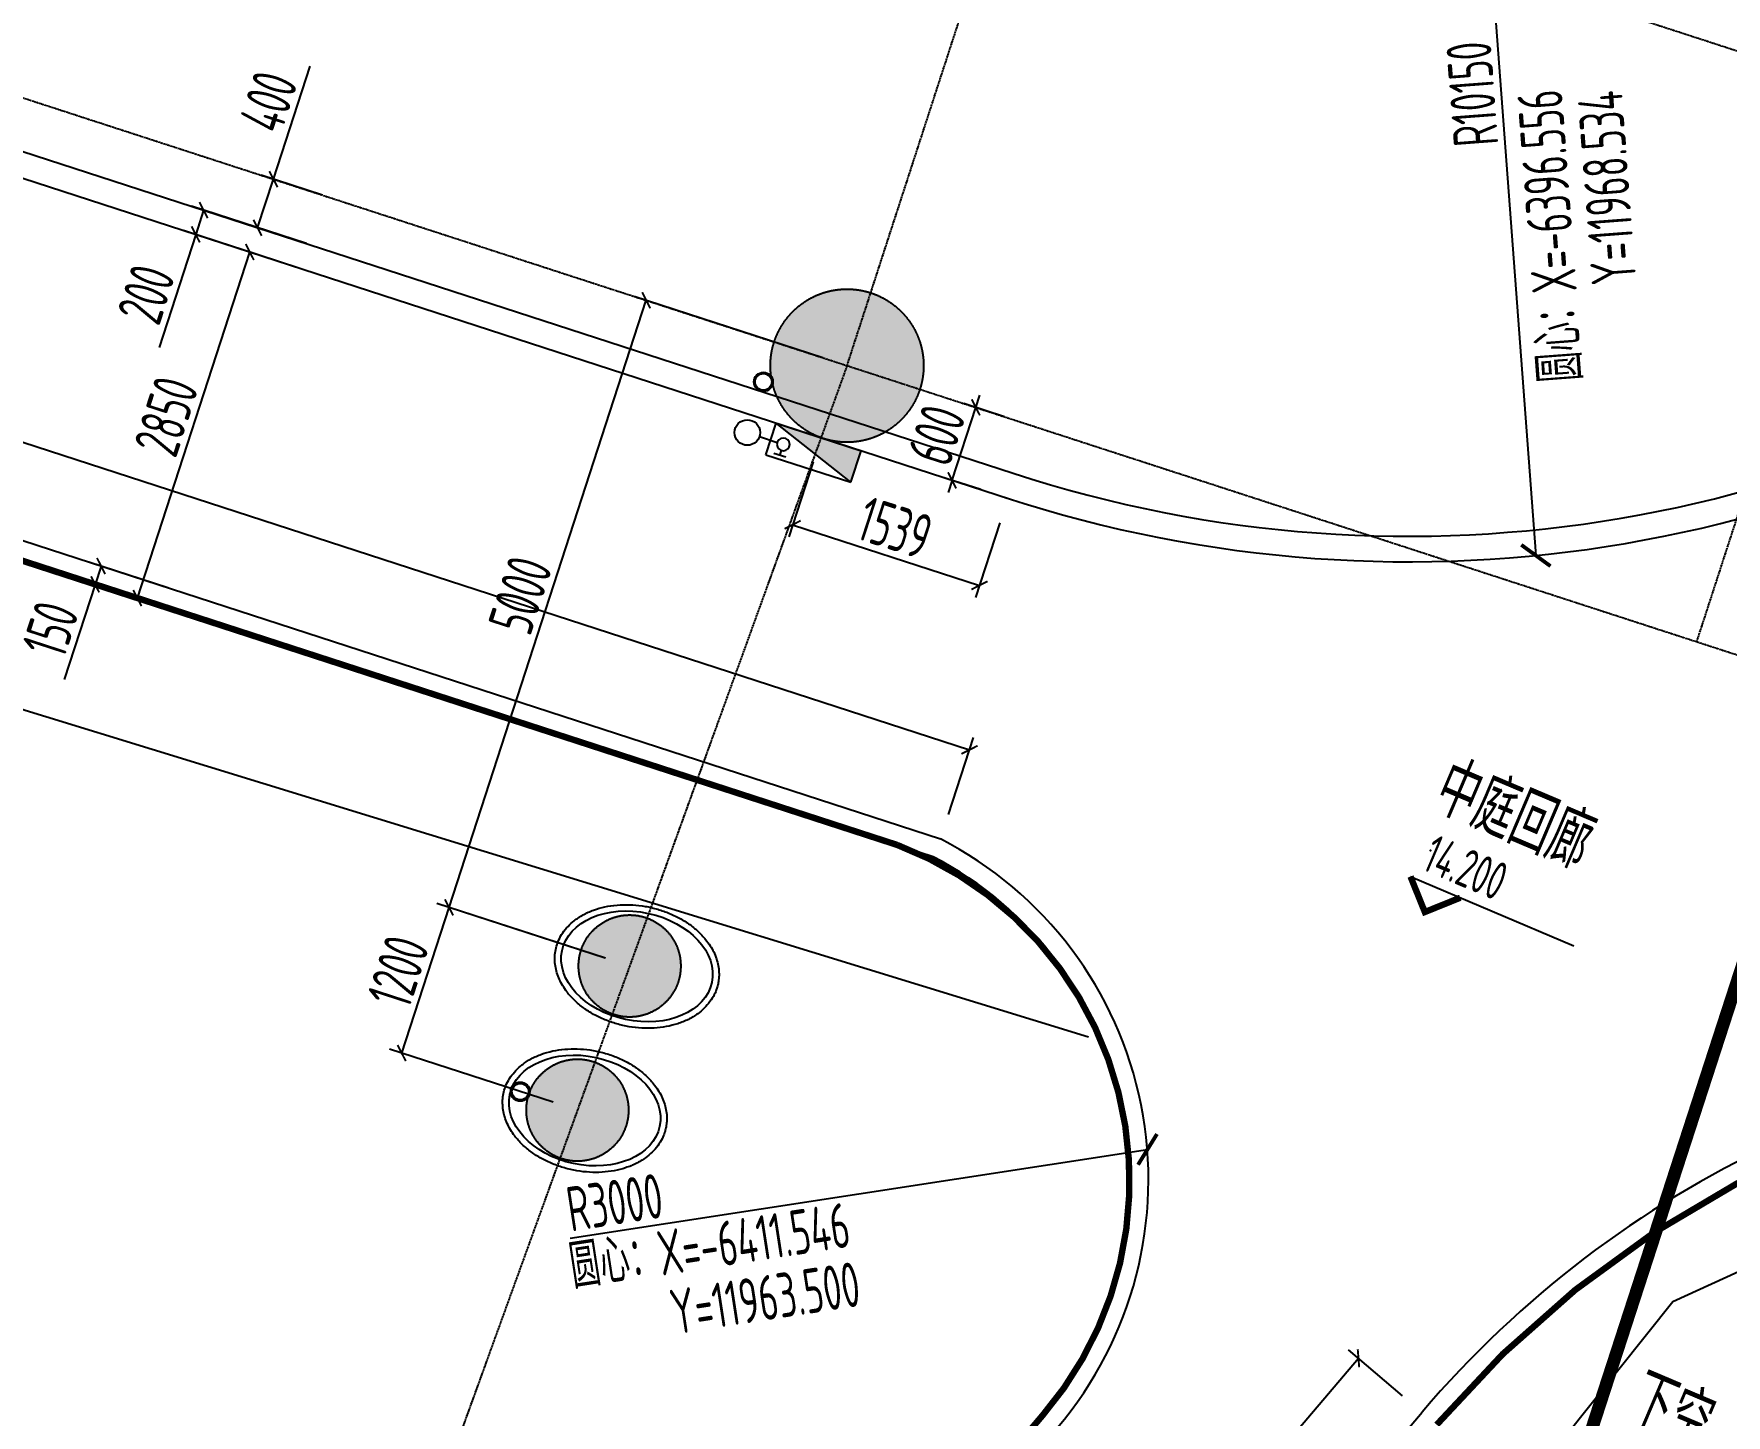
# Model space of a CAD drawing. Extents: x -3523 to 12007717, y -6694179 to 21431.
# Drawn here: x 11957767 to 11971026, y -6413391 to -6402571 of the extents above; entities that cross this region are included whole.
import ezdxf
from ezdxf.enums import TextEntityAlignment as Align
from ezdxf.xclip import XClip

# ---------------------------------------------------------------- set-up
doc = ezdxf.new("R2010")
doc.units = 0
doc.header["$LTSCALE"] = 10
doc.header["$MEASUREMENT"] = 0
doc.header["$XCLIPFRAME"] = 0
for name, pattern in [('A3-RG-axis-100$0$CENTER', [2, 1.25, -0.25, 0.25, -0.25]), ('A3-RI-4F$0$DASH', [0.35, 0.25, -0.1]), ('A3-SYMB-4F-100$0$$AUDIT_BAD_LTYPE2', [0]), ('DASHED2', [0.375, 0.25, -0.125])]:
    doc.linetypes.add(name, pattern=pattern)
for name, color, linetype in [('A-CLOD', 200, 'Continuous'), ('A3-RB-4F-100$0$A-DIMS-100', 1, 'Continuous'), ('A3-RG-axis-100$0$A-DIMS-100', 1, 'Continuous'), ('A3-RG-axis-100$0$A-GRID', 1, 'A3-RG-axis-100$0$CENTER'), ('A3-RI-4F$0$A-FLOR', 2, 'Continuous'), ('A3-RI-4F$0$A-FLOR-CURT', 55, 'Continuous'), ('A3-RI-4F$0$A-STRS-HRAL', 80, 'Continuous'), ('A3-RI-4F$0$A-SYMB-VOID', 35, 'Continuous'), ('A3-RI-4F$0$A-WALL', 7, 'Continuous'), ('A3-RI-4F$0$A-WALL-FINI', 95, 'Continuous'), ('A3-RM-4F$0$$AUDIT_BAD_LAYER1', 7, 'Continuous'), ('A3-RM-4F$0$0P-1', 191, 'Continuous'), ('A3-RM-4F$0$0P-FE-FH-P', 41, 'A3-RM-4F$0$YJdef_FE-FH_LINE_F'), ('A3-RM-4F$0$0P-FE-FH-V', 141, 'Continuous'), ('A3-RM-4F$0$0P-FE-HY', 141, 'Continuous'), ('A3-RS-1F$0$A-HATH-GRAY', 8, 'Continuous'), ('A3-RS-1F$0$A-WALL', 7, 'Continuous'), ('A3-SYMB-4F-100$0$$AUDIT_BAD_LAYER1', 7, 'Continuous'), ('A3-SYMB-4F-100$0$A-SYMB', 4, 'Continuous'), ('A3-SYMB-4F-100$0$A-SYMB-AREA', 4, 'Continuous'), ('A3-SYMB-4F-100$0$A-SYMB-NAME', 4, 'Continuous'), ('A3-SYMB-4F-100$0$A-SYMB-NAME-E', 4, 'Continuous')]:
    doc.layers.add(name, color=color, linetype=linetype)
doc.styles.add('A3-RB-4F-100$0$XD2008', font='xd-hzs.shx', dxfattribs={"width": 0.7, "bigfont": 'xd-hztxt.shx'})
doc.styles.add('A3-RG-axis-100$0$XD2008', font='xd-hzs.shx', dxfattribs={"width": 0.7, "bigfont": 'xd-hztxt.shx'})
doc.styles.add('A3-RM-4F$0$hz1', font='hzs.shx', dxfattribs={"width": 0.75, "bigfont": 'hztxt.shx'})
doc.styles.add('A3-SYMB-4F-100$0$ECADI', font='hzs.shx', dxfattribs={"width": 0.7, "bigfont": 'hztxt.shx'})
doc.styles.add('A3-SYMB-4F-100$0$XD2008', font='hzs.shx', dxfattribs={"width": 0.7, "bigfont": 'hztxt.shx'})
doc.linetypes.add('A3-RM-4F$0$YJdef_FE-FH_LINE_F', pattern='A,4,-0.2,["F",A3-RM-4F$0$hz1,S=0.2,R=0,X=-0.1,Y=-0.1],-0.1', length=4.3)
doc.dimstyles.new('A3-RB-4F-100$0$XD100$0', dxfattribs={"dimscale": 100, "dimtxt": 3.5, "dimasz": 1, "dimexe": 1, "dimexo": 2, "dimgap": 0.5, "dimtad": 1, "dimdec": 0, "dimdsep": 46, "dimtxsty": 'A3-RB-4F-100$0$XD2008', "dimblk1": 'A3-RB-4F-100$0$_ARCHTICK', "dimblk2": 'A3-RB-4F-100$0$_ARCHTICK', "dimsah": 1, "dimcen": 2.5, "dimclrt": 4, "dimaunit": 1, "dimadec": 0, "dimazin": 0, "dimtfac": 1, "dimtdec": 0, "dimtix": 1, "dimtmove": 0, "dimatfit": 3, "dimfxl": 0, "dimtolj": 1, "dimtzin": 0, "dimarcsym": 0})
doc.dimstyles.new('A3-RG-axis-100$0$XD100$0', dxfattribs={"dimscale": 100, "dimtxt": 3.5, "dimasz": 1, "dimexe": 1, "dimexo": 2, "dimgap": 0.5, "dimtad": 1, "dimdec": 0, "dimdsep": 46, "dimtxsty": 'A3-RG-axis-100$0$XD2008', "dimblk1": 'A3-RG-axis-100$0$_ARCHTICK', "dimblk2": 'A3-RG-axis-100$0$_ARCHTICK', "dimsah": 1, "dimcen": 2.5, "dimclrt": 4, "dimaunit": 1, "dimadec": 0, "dimazin": 0, "dimtfac": 1, "dimtdec": 0, "dimtix": 1, "dimtmove": 0, "dimatfit": 3, "dimfxl": 0, "dimtolj": 1, "dimtzin": 0, "dimarcsym": 0})

# ---------------------------------------------------------------- blocks, each defined once
blk = doc.blocks.new('A3-RI-4F')
at = {"layer": 'A3-RI-4F$0$A-FLOR', "linetype": 'A3-RI-4F$0$DASH', "const_width": 50}
blk.add_lwpolyline([(11968758, -6413466, -0.216553), (11974751, -6410646), (11975052, -6408978), (11976779, -6409540), (11976814, -6409345, -0.16088), (11978533, -6405953, 0.089363), (11981166, -6401870), (11983808, -6393739), (11978174, -6391908)], format="xyb", dxfattribs=at)
at = {"layer": 'A3-RI-4F$0$A-FLOR-CURT', "color": 10, "linetype": 'A3-RI-4F$0$DASH', "const_width": 50}
blk.add_lwpolyline([(11943829, -6407969, 0.598393), (11944179, -6413245), (11957331, -6418828, 0.289874), (11961658, -6418117), (11965672, -6413391, 0.520192), (11964533, -6408925), (11951691, -6404753, 0.227491), (11948257, -6405204)], format="xyb", close=True, dxfattribs=at)
at = {"layer": 'A3-RI-4F$0$A-FLOR-CURT', "color": 170, "linetype": 'A3-RI-4F$0$DASH', "const_width": 50}
blk.add_lwpolyline([(11964533, -6408925, -0.000868), (11964490, -6408911), (11954959, -6405815, 0.63707), (11952486, -6408466), (11954985, -6414650, 0.159126), (11958348, -6419112)], format="xyb", dxfattribs=at)
at = {"layer": 'A3-RI-4F$0$A-STRS-HRAL'}
for p, q in [((11951717, -6404603), (11964871, -6408877)), ((11951670, -6404746), (11964813, -6409016)), ((11964577, -6418156), (11968644, -6413369))]:
    blk.add_line(p, q, dxfattribs=at)
for centre, radius, start, end in [((11963500, -6411546), 3000, 319.6537, 62.8155), ((11963500, -6411546), 2850, 319.6537, 62.5764), ((11974855, -6418645), 8150, 90.5398, 139.6546), ((11974855, -6418645), 8000, 90.7438, 139.6546)]:
    blk.add_arc(centre, radius, start, end, dxfattribs=at)
at = {"layer": 'A3-RI-4F$0$A-SYMB-VOID'}
for points in [[(11942426, -6410675), (11950522, -6405666), (11966030, -6410427)], [(11964231, -6420490), (11970608, -6412500), (11974666, -6410647)]]:
    blk.add_lwpolyline(points, dxfattribs=at)
at = {"layer": 'A3-RI-4F$0$A-WALL'}
for p, q in [((11954504, -6402460), (11965439, -6406013)), ((11954252, -6402588), (11965419, -6406216))]:
    blk.add_line(p, q, dxfattribs=at)
for radius, start in [(9950, 251.8742), (10150, 251.8755)]:
    blk.add_arc((11968534, -6396556), radius, start, 307.44, dxfattribs=at)
at = {"layer": 'A3-RI-4F$0$A-WALL-FINI'}
for centre in [(11962492, -6409876), (11962083, -6411005)]:
    blk.add_ellipse(centre, major_axis=(587, -125), ratio=0.708333, dxfattribs=at)
for points in [[(11963128, -6410012), (11963130, -6410000), (11963132, -6409987), (11963135, -6409957), (11963136, -6409939), (11963134, -6409904), (11963132, -6409886), (11963125, -6409850), (11963121, -6409833), (11963109, -6409798), (11963102, -6409780), (11963085, -6409746), (11963076, -6409730), (11963055, -6409697), (11963043, -6409681), (11963012, -6409643), (11962992, -6409621), (11962947, -6409580), (11962923, -6409560), (11962871, -6409524), (11962844, -6409508), (11962786, -6409477), (11962756, -6409464), (11962695, -6409440), (11962663, -6409430), (11962598, -6409413), (11962566, -6409406), (11962500, -6409397), (11962467, -6409394), (11962401, -6409392), (11962368, -6409393), (11962304, -6409398), (11962272, -6409403), (11962211, -6409416), (11962181, -6409425), (11962124, -6409445), (11962097, -6409458), (11962046, -6409485), (11962022, -6409501), (11961983, -6409532), (11961967, -6409547), (11961937, -6409579), (11961923, -6409595), (11961899, -6409630), (11961889, -6409649), (11961873, -6409684), (11961867, -6409700), (11961857, -6409734), (11961854, -6409751), (11961849, -6409786), (11961848, -6409803), (11961849, -6409838), (11961850, -6409856), (11961856, -6409891), (11961860, -6409909), (11961871, -6409943), (11961877, -6409961), (11961892, -6409994), (11961901, -6410011), (11961921, -6410044), (11961932, -6410060), (11961961, -6410098), (11961981, -6410120), (11962024, -6410162), (11962048, -6410182), (11962098, -6410219), (11962125, -6410236), (11962181, -6410267), (11962210, -6410281), (11962271, -6410306), (11962302, -6410317), (11962366, -6410335), (11962398, -6410343), (11962464, -6410354), (11962497, -6410358), (11962562, -6410361), (11962595, -6410361), (11962660, -6410357), (11962691, -6410353), (11962753, -6410342), (11962783, -6410334), (11962841, -6410315), (11962869, -6410304), (11962921, -6410278), (11962945, -6410263), (11962987, -6410233), (11963004, -6410218), (11963036, -6410187), (11963051, -6410170), (11963077, -6410134), (11963089, -6410116), (11963106, -6410081), (11963113, -6410064), (11963122, -6410036), (11963125, -6410024), (11963128, -6410012)], [(11962719, -6411141), (11962721, -6411129), (11962723, -6411116), (11962726, -6411086), (11962727, -6411068), (11962725, -6411033), (11962723, -6411015), (11962716, -6410979), (11962712, -6410962), (11962700, -6410927), (11962693, -6410909), (11962676, -6410875), (11962667, -6410859), (11962646, -6410826), (11962634, -6410810), (11962603, -6410772), (11962583, -6410750), (11962538, -6410709), (11962514, -6410689), (11962462, -6410653), (11962435, -6410637), (11962377, -6410606), (11962347, -6410593), (11962286, -6410569), (11962254, -6410559), (11962190, -6410542), (11962157, -6410535), (11962091, -6410526), (11962058, -6410523), (11961992, -6410521), (11961959, -6410522), (11961895, -6410527), (11961863, -6410532), (11961802, -6410545), (11961772, -6410554), (11961716, -6410574), (11961688, -6410586), (11961637, -6410614), (11961613, -6410630), (11961574, -6410661), (11961558, -6410676), (11961528, -6410708), (11961514, -6410724), (11961491, -6410759), (11961480, -6410778), (11961464, -6410813), (11961458, -6410829), (11961448, -6410863), (11961445, -6410880), (11961440, -6410915), (11961439, -6410932), (11961440, -6410967), (11961442, -6410985), (11961447, -6411020), (11961451, -6411038), (11961462, -6411072), (11961468, -6411090), (11961484, -6411123), (11961492, -6411140), (11961512, -6411173), (11961523, -6411189), (11961552, -6411227), (11961572, -6411249), (11961615, -6411291), (11961639, -6411311), (11961689, -6411348), (11961716, -6411365), (11961772, -6411396), (11961801, -6411410), (11961862, -6411435), (11961893, -6411446), (11961957, -6411464), (11961989, -6411472), (11962055, -6411483), (11962088, -6411486), (11962154, -6411490), (11962186, -6411490), (11962251, -6411486), (11962282, -6411482), (11962344, -6411471), (11962374, -6411463), (11962432, -6411444), (11962460, -6411433), (11962512, -6411407), (11962536, -6411392), (11962578, -6411362), (11962595, -6411347), (11962628, -6411315), (11962642, -6411299), (11962668, -6411263), (11962680, -6411245), (11962697, -6411210), (11962704, -6411193), (11962713, -6411165), (11962716, -6411153), (11962719, -6411141)]]:
    blk.add_open_spline(points, degree=3, knots=[0, 0, 0, 0, 0.076523, 0.076523, 0.183626, 0.183626, 0.290729, 0.290729, 0.397831, 0.397831, 0.504934, 0.504934, 0.612037, 0.612037, 0.719139, 0.719139, 0.87668, 0.87668, 1.03422, 1.03422, 1.191761, 1.191761, 1.349301, 1.349301, 1.506841, 1.506841, 1.664382, 1.664382, 1.821922, 1.821922, 1.979462, 1.979462, 2.137003, 2.137003, 2.294543, 2.294543, 2.452083, 2.452083, 2.609624, 2.609624, 2.73537, 2.73537, 2.861116, 2.861116, 2.986863, 2.986863, 3.092591, 3.092591, 3.198319, 3.198319, 3.304047, 3.304047, 3.409776, 3.409776, 3.515504, 3.515504, 3.621232, 3.621232, 3.72696, 3.72696, 3.832689, 3.832689, 3.989552, 3.989552, 4.146415, 4.146415, 4.303278, 4.303278, 4.460141, 4.460141, 4.617004, 4.617004, 4.773867, 4.773867, 4.93073, 4.93073, 5.087593, 5.087593, 5.244456, 5.244456, 5.401319, 5.401319, 5.558182, 5.558182, 5.715045, 5.715045, 5.84446, 5.84446, 5.973874, 5.973874, 6.103289, 6.103289, 6.20947, 6.20947, 6.283185, 6.283185, 6.283185, 6.283185], dxfattribs=at)
blk = doc.blocks.new('A3-RG-axis-100$0$_ARCHTICK')
at = {"color": 0, "linetype": 'ByBlock', "const_width": 0.15}
blk.add_lwpolyline([(-0.5, -0.5), (0.5, 0.5)], dxfattribs=at)
blk = doc.blocks.new('*D275')
at = {"layer": 'A3-RG-axis-100$0$A-DIMS-100', "color": 0, "lineweight": -2}
for p, q in [((11960649, -6410555), (11961020, -6409414)), ((11962244, -6409811), (11960925, -6409383)), ((11961836, -6410940), (11960554, -6410524))]:
    blk.add_line(p, q, dxfattribs=at)
at = {"layer": 'Defpoints', "color": 0}
for p in [(11961020, -6409414), (11962435, -6409873), (11962026, -6411002)]:
    blk.add_point(p, dxfattribs=at)
at = {"layer": 'A3-RG-axis-100$0$A-DIMS-100', "color": 0, "lineweight": -2, "xscale": 100, "yscale": 100, "zscale": 100}
for p, rotation in [((11961020, -6409414), 71.99991611662878), ((11960649, -6410555), 251.9999161166288)]:
    blk.add_blockref('A3-RG-axis-100$0$_ARCHTICK', p, dxfattribs=dict(at, rotation=rotation))
at = {"layer": 'A3-RG-axis-100$0$A-DIMS-100', "color": 4, "insert": (11960621, -6409915), "char_height": 350, "attachment_point": 5, "rotation": 71.9999, "style": 'A3-RG-axis-100$0$XD2008'}
blk.add_mtext('\\A1;1200', dxfattribs=at)
blk = doc.blocks.new('*D276')
at = {"layer": 'A3-RG-axis-100$0$A-DIMS-100', "color": 0, "lineweight": -2}
for p, q in [((11961020, -6409414), (11962565, -6404658)), ((11963948, -6405108), (11962470, -6404627)), ((11962245, -6409812), (11960925, -6409383))]:
    blk.add_line(p, q, dxfattribs=at)
at = {"layer": 'Defpoints', "color": 0}
for p in [(11962565, -6404658), (11964138, -6405170), (11962435, -6409873)]:
    blk.add_point(p, dxfattribs=at)
at = {"layer": 'A3-RG-axis-100$0$A-DIMS-100', "color": 0, "lineweight": -2, "xscale": 100, "yscale": 100, "zscale": 100}
for p, rotation in [((11962565, -6404658), 71.99991611662878), ((11961020, -6409414), 251.9999161166288)]:
    blk.add_blockref('A3-RG-axis-100$0$_ARCHTICK', p, dxfattribs=dict(at, rotation=rotation))
at = {"layer": 'A3-RG-axis-100$0$A-DIMS-100', "color": 4, "insert": (11961578, -6406967), "char_height": 350, "attachment_point": 5, "rotation": 71.9999, "style": 'A3-RG-axis-100$0$XD2008'}
blk.add_mtext('\\A1;5000', dxfattribs=at)
blk = doc.blocks.new('A3-SYMB-4F-100$0$ECADI-TAG-ROOM')
at = {"layer": 'A3-SYMB-4F-100$0$A-SYMB-AREA', "style": 'A3-SYMB-4F-100$0$ECADI', "width": 0.7}
blk.add_attdef('340M2', text='', height=2.5, dxfattribs=at).set_placement((7.17, -1.75), align=Align.MIDDLE_LEFT)
at = {"layer": 'A3-SYMB-4F-100$0$A-SYMB-NAME', "style": 'A3-SYMB-4F-100$0$ECADI', "width": 0.7}
blk.add_attdef('CHINESENAME', (-5.13, 0.09), '', height=4.5, dxfattribs=at)
at = {"layer": 'A3-SYMB-4F-100$0$A-SYMB-NAME-E', "style": 'A3-SYMB-4F-100$0$ECADI', "width": 0.7}
for tag, p in [('ENGLISHHIGH', (-5.13, 8.04)), ('ENGLISHLOW', (-5.13, 4.84))]:
    blk.add_attdef(tag, p, '', height=2.5, dxfattribs=at)
blk = doc.blocks.new('A3-SYMB-4F-100$0$ECADI-TAG-HGHT（国标）')
at = {"color": 1, "const_width": 0.5}
blk.add_lwpolyline([(-2.12, 2.12), (0, 0), (2.12, 2.12)], dxfattribs=at)
at = {"color": 1}
blk.add_point((-1.48, 4.6), dxfattribs=at)
at = {"layer": 'A3-SYMB-4F-100$0$$AUDIT_BAD_LAYER1', "color": 1, "linetype": 'A3-SYMB-4F-100$0$$AUDIT_BAD_LTYPE2'}
blk.add_line((-2.12, 2.12), (11.77, 2.12), dxfattribs=at)
at = {"style": 'A3-SYMB-4F-100$0$XD2008', "width": 0.7}
blk.add_attdef('FL', text='', height=3, dxfattribs=at).set_placement((-2.69, 2.97), align=Align.RIGHT)
for tag, p in [('F.F.L.', (2.28, 2.97)), ('T.O.S.', (2.28, -1.1))]:
    blk.add_attdef(tag, p, '', height=3, dxfattribs=at)
blk = doc.blocks.new('A3-SYMB-4F-100')
at = {"layer": 'A3-SYMB-4F-100$0$A-SYMB'}
ref = blk.add_blockref('A3-SYMB-4F-100$0$ECADI-TAG-ROOM', (11970253, -6409318), dxfattribs=dict(at, xscale=-99.9999999998905, yscale=100.0000000001164, rotation=336.9999999996269))
ref.add_attrib('CHINESENAME', '中庭回廊', (11968703, -6408651), dxfattribs={"height": 450, "rotation": 337, "style": 'A3-SYMB-4F-100$0$ECADI', "width": 0.7})
ref = blk.add_blockref('A3-SYMB-4F-100$0$ECADI-TAG-HGHT（国标）', (11968665, -6409450), dxfattribs=dict(at, xscale=100, yscale=100, rotation=337))
ref.add_attrib('F.F.L.', '14.200', (11968630, -6409113), dxfattribs={"layer": '0', "height": 300, "rotation": 337, "style": 'A3-SYMB-4F-100$0$XD2008', "width": 0.7})
ref = blk.add_blockref('A3-SYMB-4F-100$0$ECADI-TAG-ROOM', (11970693, -6413653), dxfattribs=dict(at, xscale=99.99999999989046, yscale=100.0000000001164, rotation=337))
ref.add_attrib('CHINESENAME', '下空', (11970224, -6413445), dxfattribs={"height": 450, "rotation": 337, "style": 'A3-SYMB-4F-100$0$ECADI', "width": 0.7})
blk = doc.blocks.new('*U3226')
at = {"layer": 'A3-RM-4F$0$$AUDIT_BAD_LAYER1', "extrusion": (0, 0, -1)}
blk.add_hatch(color=256, dxfattribs=at).paths.add_polyline_path([(-260, 700), (0, 0), (0, 700)])
for p, q in [((260, 700), (0, 700)), ((0, 0), (0, 700)), ((260, 700), (0, 0)), ((260, 0), (260, 700)), ((231, 156, 0), (231, 56, 0)), ((260, 0), (0, 0)), ((231, 106, 0), (191, 106, 0))]:
    blk.add_line(p, q, dxfattribs=at)
blk.add_circle((-141, 106, 0), 50, dxfattribs=at)
blk = doc.blocks.new('A3-RM-4F$0$DFA')
at = {"layer": 'A3-RM-4F$0$0P-FE-FH-V'}
for radius in [75, 65]:
    blk.add_circle((0, 0), radius, dxfattribs=at)
blk = doc.blocks.new('A3-RM-4F')
at = {"layer": 'A3-RM-4F$0$0P-FE-FH-P'}
blk.add_line((11963452, -6405725, 0), (11963592, -6405771, 0), dxfattribs=at)
at = {"layer": 'A3-RM-4F$0$0P-FE-FH-V'}
blk.add_circle((11963357, -6405694, 0), 100, dxfattribs=at)
at = {"layer": 'A3-RM-4F$0$0P-1'}
blk.add_blockref('A3-RM-4F$0$DFA', (11963483, -6405297), dxfattribs=at)
at = {"layer": 'A3-RM-4F$0$0P-FE-FH-V'}
blk.add_blockref('A3-RM-4F$0$DFA', (11961578, -6410857), dxfattribs=at)
blk.add_blockref('A3-RM-4F$0$DFA', (11961578, -6410857), dxfattribs=at)
at = {"layer": 'A3-RM-4F$0$0P-FE-HY', "rotation": 251.9999999998518}
blk.add_blockref('*U3226', (11963582, -6405620), dxfattribs=at)
blk = doc.blocks.new('A3-RB-4F-100$0$_ARCHTICK')
at = {"color": 0, "linetype": 'ByBlock', "const_width": 0.15}
blk.add_lwpolyline([(-0.5, -0.5), (0.5, 0.5)], dxfattribs=at)
blk = doc.blocks.new('*D2793')
at = {"layer": 'A3-RB-4F-100$0$A-DIMS-100', "color": 0, "lineweight": -2}
for p, q in [((11959644, -6403709), (11959931, -6402825)), ((11959520, -6404090), (11959644, -6403709)), ((11960028, -6403834), (11959549, -6403678)), ((11959904, -6404214), (11959425, -6404059))]:
    blk.add_line(p, q, dxfattribs=at)
at = {"layer": 'Defpoints', "color": 0}
for p in [(11959644, -6403709), (11960218, -6403896), (11960094, -6404276)]:
    blk.add_point(p, dxfattribs=at)
at = {"layer": 'A3-RB-4F-100$0$A-DIMS-100', "color": 0, "lineweight": -2, "xscale": 100, "yscale": 100, "zscale": 100}
for p, rotation in [((11959644, -6403709), 71.99999999987462), ((11959520, -6404090), 251.9999999998746)]:
    blk.add_blockref('A3-RB-4F-100$0$_ARCHTICK', p, dxfattribs=dict(at, rotation=rotation))
at = {"layer": 'A3-RB-4F-100$0$A-DIMS-100', "color": 4, "insert": (11959605, -6403102), "char_height": 350, "attachment_point": 5, "rotation": 72, "style": 'A3-RB-4F-100$0$XD2008'}
blk.add_mtext('\\A1;400', dxfattribs=at)
blk = doc.blocks.new('*D2798')
at = {"layer": 'A3-RB-4F-100$0$A-DIMS-100', "color": 0, "lineweight": -2}
for p, q in [((11958578, -6406990), (11959459, -6404280)), ((11959842, -6404405), (11959364, -6404249)), ((11958962, -6407115), (11958483, -6406960))]:
    blk.add_line(p, q, dxfattribs=at)
at = {"layer": 'Defpoints', "color": 0}
for p in [(11959459, -6404280), (11960033, -6404466), (11959152, -6407177)]:
    blk.add_point(p, dxfattribs=at)
at = {"layer": 'A3-RB-4F-100$0$A-DIMS-100', "color": 0, "lineweight": -2, "xscale": 100, "yscale": 100, "zscale": 100}
for p, rotation in [((11959459, -6404280), 71.99999999984313), ((11958578, -6406990), 251.9999999998431)]:
    blk.add_blockref('A3-RB-4F-100$0$_ARCHTICK', p, dxfattribs=dict(at, rotation=rotation))
at = {"layer": 'A3-RB-4F-100$0$A-DIMS-100', "color": 4, "insert": (11958804, -6405566), "char_height": 350, "attachment_point": 5, "rotation": 72, "style": 'A3-RB-4F-100$0$XD2008'}
blk.add_mtext('\\A1;2850', dxfattribs=at)
blk = doc.blocks.new('*D2799')
at = {"layer": 'A3-RB-4F-100$0$A-DIMS-100', "color": 0, "lineweight": -2}
for p, q in [((11959904, -6404214), (11959002, -6403921)), ((11959097, -6403952), (11959035, -6404142)), ((11959035, -6404142), (11958748, -6405027)), ((11959842, -6404405), (11958940, -6404112))]:
    blk.add_line(p, q, dxfattribs=at)
at = {"layer": 'Defpoints', "color": 0}
for p in [(11959097, -6403952), (11960094, -6404276), (11960033, -6404466)]:
    blk.add_point(p, dxfattribs=at)
at = {"layer": 'A3-RB-4F-100$0$A-DIMS-100', "color": 0, "lineweight": -2, "xscale": 100, "yscale": 100, "zscale": 100}
for p, rotation in [((11959097, -6403952), 71.99999999987462), ((11959035, -6404142), 251.9999999998746)]:
    blk.add_blockref('A3-RB-4F-100$0$_ARCHTICK', p, dxfattribs=dict(at, rotation=rotation))
at = {"layer": 'A3-RB-4F-100$0$A-DIMS-100', "color": 4, "insert": (11958647, -6404610), "char_height": 350, "attachment_point": 5, "rotation": 72, "style": 'A3-RB-4F-100$0$XD2008'}
blk.add_mtext('\\A1;200', dxfattribs=at)
blk = doc.blocks.new('*D2869')
at = {"layer": 'A3-RB-4F-100$0$A-DIMS-100', "color": 0, "lineweight": -2}
for p, q in [((11963872, -6405924), (11963682, -6406511)), ((11963712, -6406416), (11965176, -6406891)), ((11965336, -6406400), (11965145, -6406987))]:
    blk.add_line(p, q, dxfattribs=at)
at = {"layer": 'Defpoints', "color": 0}
for p in [(11963934, -6405734), (11965398, -6406210), (11965176, -6406891)]:
    blk.add_point(p, dxfattribs=at)
at = {"layer": 'A3-RB-4F-100$0$A-DIMS-100', "color": 0, "lineweight": -2, "xscale": 100, "yscale": 100, "zscale": 100}
for p, rotation in [((11963712, -6406416), 161.9991074239354), ((11965176, -6406891), 341.9991074239355)]:
    blk.add_blockref('A3-RB-4F-100$0$_ARCHTICK', p, dxfattribs=dict(at, rotation=rotation))
at = {"layer": 'A3-RB-4F-100$0$A-DIMS-100', "color": 4, "insert": (11964514, -6406440), "char_height": 350, "attachment_point": 5, "rotation": 341.9991, "style": 'A3-RB-4F-100$0$XD2008'}
blk.add_mtext('\\A1;1539', dxfattribs=at)
blk = doc.blocks.new('*D2870')
at = {"layer": 'A3-RB-4F-100$0$A-DIMS-100', "color": 0, "lineweight": -2}
for p, q in [((11964961, -6406068), (11965147, -6405497)), ((11965372, -6405570), (11965052, -6405466)), ((11965147, -6405497), (11965178, -6405402)), ((11965187, -6406141), (11964866, -6406037)), ((11964961, -6406068), (11964930, -6406163))]:
    blk.add_line(p, q, dxfattribs=at)
at = {"layer": 'Defpoints', "color": 0}
for p in [(11965147, -6405497), (11965562, -6405632), (11965377, -6406203)]:
    blk.add_point(p, dxfattribs=at)
at = {"layer": 'A3-RB-4F-100$0$A-DIMS-100', "color": 0, "lineweight": -2, "xscale": 100, "yscale": 100, "zscale": 100}
for p, rotation in [((11965147, -6405497), 251.9999999999888), ((11964961, -6406068), 71.99999999998879)]:
    blk.add_blockref('A3-RB-4F-100$0$_ARCHTICK', p, dxfattribs=dict(at, rotation=rotation))
at = {"layer": 'A3-RB-4F-100$0$A-DIMS-100', "color": 4, "insert": (11964840, -6405713), "char_height": 350, "attachment_point": 5, "rotation": 72, "style": 'A3-RB-4F-100$0$XD2008'}
blk.add_mtext('\\A1;600', dxfattribs=at)
blk = doc.blocks.new('*D3124')
at = {"layer": 'A3-RB-4F-100$0$A-DIMS-100', "color": 0, "lineweight": -2}
for p, q in [((11951917, -6404460), (11952113, -6403857)), ((11952082, -6403952), (11965098, -6408179)), ((11964933, -6408687), (11965129, -6408084))]:
    blk.add_line(p, q, dxfattribs=at)
at = {"layer": 'Defpoints', "color": 0}
for p in [(11951855, -6404651), (11965098, -6408179), (11964871, -6408877)]:
    blk.add_point(p, dxfattribs=at)
at = {"layer": 'A3-RB-4F-100$0$A-DIMS-100', "color": 0, "lineweight": -2, "xscale": 100, "yscale": 100, "zscale": 100}
for p, rotation in [((11952082, -6403952), 162.0091412100403), ((11965098, -6408179), 342.0091412100402)]:
    blk.add_blockref('A3-RB-4F-100$0$_ARCHTICK', p, dxfattribs=dict(at, rotation=rotation))
at = {"layer": 'A3-RB-4F-100$0$A-DIMS-100', "color": 4, "insert": (11957163, -6405365), "char_height": 350, "attachment_point": 5, "rotation": 342.0091, "style": 'A3-RB-4F-100$0$XD2008'}
blk.add_mtext('\\A1;13685', dxfattribs=at)
blk = doc.blocks.new('*D3128')
at = {"layer": 'A3-RB-4F-100$0$A-DIMS-100', "color": 0, "lineweight": -2}
for p, q in [((11964078, -6417732), (11968145, -6412945)), ((11968491, -6413239), (11968068, -6412880)), ((11964425, -6418026), (11964002, -6417667))]:
    blk.add_line(p, q, dxfattribs=at)
at = {"layer": 'Defpoints', "color": 0}
for p in [(11968145, -6412945), (11968644, -6413369), (11964577, -6418156)]:
    blk.add_point(p, dxfattribs=at)
at = {"layer": 'A3-RB-4F-100$0$A-DIMS-100', "color": 0, "lineweight": -2, "xscale": 100, "yscale": 100, "zscale": 100}
for p, rotation in [((11968145, -6412945), 49.65365433990279), ((11964078, -6417732), 229.6536543399028)]:
    blk.add_blockref('A3-RB-4F-100$0$_ARCHTICK', p, dxfattribs=dict(at, rotation=rotation))
at = {"layer": 'A3-RB-4F-100$0$A-DIMS-100', "color": 4, "insert": (11966580, -6414439), "char_height": 350, "attachment_point": 5, "rotation": 49.6537, "style": 'A3-RB-4F-100$0$XD2008'}
blk.add_mtext('\\A1;6281', dxfattribs=at)
blk = doc.blocks.new('*D3196')
at = {"layer": 'A3-RB-4F-100$0$A-DIMS-100', "color": 0, "lineweight": -2}
for p, q in [((11958818, -6406911), (11958199, -6406709)), ((11958772, -6407053), (11958152, -6406852)), ((11958294, -6406740), (11958247, -6406883)), ((11958247, -6406883), (11958005, -6407628))]:
    blk.add_line(p, q, dxfattribs=at)
at = {"layer": 'Defpoints', "color": 0}
for p in [(11958294, -6406740), (11959008, -6406972), (11958962, -6407115)]:
    blk.add_point(p, dxfattribs=at)
at = {"layer": 'A3-RB-4F-100$0$A-DIMS-100', "color": 0, "lineweight": -2, "xscale": 100, "yscale": 100, "zscale": 100}
for p, rotation in [((11958294, -6406740), 71.9999999996285), ((11958247, -6406883), 251.9999999996285)]:
    blk.add_blockref('A3-RB-4F-100$0$_ARCHTICK', p, dxfattribs=dict(at, rotation=rotation))
at = {"layer": 'A3-RB-4F-100$0$A-DIMS-100', "color": 4, "insert": (11957897, -6407234), "char_height": 350, "attachment_point": 5, "rotation": 72, "style": 'A3-RB-4F-100$0$XD2008'}
blk.add_mtext('\\A1;150', dxfattribs=at)
blk = doc.blocks.new('A3-RS-1F')
at = {"layer": 'A3-RS-1F$0$A-HATH-GRAY'}
h = blk.add_hatch(color=256, dxfattribs=at)
edge = h.paths.add_edge_path()
edge.add_arc((11964138, -6405170), 600, 0, 360)
h = blk.add_hatch(color=256, dxfattribs=at)
edge = h.paths.add_edge_path()
edge.add_arc((11962435, -6409873), 400, 0, 360)
h = blk.add_hatch(color=256, dxfattribs=at)
edge = h.paths.add_edge_path()
edge.add_arc((11962026, -6411002), 400, 0, 360)
at = {"layer": 'A3-RS-1F$0$A-WALL'}
for centre, radius in [((11964138, -6405170), 600), ((11962435, -6409873), 400), ((11962026, -6411002), 400)]:
    blk.add_circle(centre, radius, dxfattribs=at)
blk = doc.blocks.new('A3-RG-axis-100')
at = {"layer": 'A3-RG-axis-100$0$A-GRID'}
for p, q in [((11908160.7, -6382249.8), (12003495.5, -6413225.9)), ((11964138.4, -6405169.6), (11970872.8, -6384443.3)), ((11970795.8, -6407332.7), (11977530.2, -6386606.4)), ((11907916.9, -6386902.1), (12002104.9, -6417505.7)), ((11964138.4, -6405169.6), (11957767.1, -6422760.8))]:
    blk.add_line(p, q, dxfattribs=at)
at = {"layer": 'A3-RG-axis-100$0$A-DIMS-100'}
for base, p1, p2, picture, middle in [((11962565, -6404658.4), (11962434.7, -6409873.4), (11964138.4, -6405169.6), '*D276', (11961578.5, -6406966.5)), ((11961019.9, -6409413.6), (11962025.8, -6411002.3), (11962434.7, -6409873.3), '*D275', (11960620.5, -6409914.7))]:
    dim = blk.add_linear_dim(base=base, p1=p1, p2=p2, angle=71.99992, dimstyle='A3-RG-axis-100$0$XD100$0', override={"dimasz": 1}, dxfattribs=at)
    dim.commit()
    dim.dimension.update_dxf_attribs({"geometry": picture, "text_midpoint": middle})
blk = doc.blocks.new('A3-RB-4F-100')
at = {"layer": 'A3-RB-4F-100$0$A-DIMS-100'}
for p, q in [((11969190.8, -6402093), (11969535, -6406657)), ((11961968.7, -6412005.7), (11966492.3, -6411309.2))]:
    blk.add_line(p, q, dxfattribs=at)
at = {"layer": 'A3-RB-4F-100$0$A-DIMS-100', "xscale": 199.9999999999999, "zscale": 200}
for p, yscale, rotation in [((11969535, -6406657), 199.9999999999999, 278.9083140553735), ((11966492.3, -6411309.2), 200, 13.34868692733978)]:
    blk.add_blockref('A3-RB-4F-100$0$_ARCHTICK', p, dxfattribs=dict(at, yscale=yscale, rotation=rotation))
at = {"layer": 'A3-RB-4F-100$0$A-DIMS-100', "style": 'A3-RB-4F-100$0$XD2008', "width": 0.7}
for s, rotation, p in [('R10150', 94.31225, (11969242.1, -6403438)), ('圆心：X=-6396.556', 94.31225, (11969909.2, -6405281.7)), ('Y=11968.534', 94.31225, (11970323.1, -6404520.9)), ('R3000', 8.75263, (11961974.3, -6411954.2)), ('圆心：X=-6411.546', 8.75263, (11961996.3, -6412405.6)), ('Y=11963.500', 8.75263, (11962786.8, -6412759.4))]:
    blk.add_text(s, height=350, rotation=rotation, dxfattribs=at).set_placement(p)
at = {"layer": 'A3-RB-4F-100$0$A-DIMS-100'}
for base, p1, p2, angle, picture, middle in [((11959644.1, -6403709.3), (11960094.4, -6404276.2), (11960218, -6403895.8), 72, '*D2793', (11959818.7, -6403172)), ((11965097.8, -6408178.6), (11951855.1, -6404650.7), (11964870.8, -6408877.4), 342.00914, '*D3124', (11957093.7, -6405579.4)), ((11959097.3, -6403952.2), (11960032.6, -6404466.4), (11960094.4, -6404276.2), 72, '*D2799', (11958860.9, -6404679.8)), ((11958293.7, -6406740.4), (11958961.7, -6407115.1), (11959008.1, -6406972.5), 72, '*D3196', (11958110.9, -6407303.1)), ((11968144.7, -6412945), (11964577.2, -6418155.8), (11968643.6, -6413368.8), 49.65365, '*D3128', (11966751.5, -6414585.1))]:
    dim = blk.add_linear_dim(base=base, p1=p1, p2=p2, angle=angle, dimstyle='A3-RB-4F-100$0$XD100$0', override={"dimasz": 1, "dimadec": 3}, dxfattribs=at)
    dim.commit()
    dim.dimension.update_dxf_attribs({"geometry": picture, "text_midpoint": middle, "dimtype": 129})
for p1, p2, distance, picture, middle in [((11959151.9, -6407176.9), (11960032.6, -6404466.4), 603.5, '*D2798', (11958804.4, -6405565.7)), ((11965376.8, -6406202.9), (11965562.2, -6405632.2), 436.8, '*D2870', (11964840.1, -6405713)), ((11963934, -6405734.1), (11965397.6, -6406209.7), -716.8, '*D2869', (11964513.8, -6406439.6))]:
    dim = blk.add_aligned_dim(p1=p1, p2=p2, distance=distance, dimstyle='A3-RB-4F-100$0$XD100$0', override={"dimasz": 1, "dimadec": 3}, dxfattribs=at)
    dim.commit()
    dim.dimension.update_dxf_attribs({"geometry": picture, "text_midpoint": middle})

msp = doc.modelspace()

# ---------------------------------------------------------------- linework, layer by layer
at = {"layer": 'A-CLOD', "linetype": 'DASHED2', "const_width": 100}
msp.add_lwpolyline([(11972950, -6406278), (11980711, -6408800, -0.414214), (11981096, -6409556), (11977675, -6420086, -0.414214), (11976919, -6420471), (11969158, -6417949, -0.414214), (11968773, -6417193), (11972194, -6406663, -0.414214)], format="xyb", close=True, dxfattribs=at)

# ---------------------------------------------------------------- block references
for name in ['A3-RB-4F-100', 'A3-RI-4F', 'A3-RG-axis-100', 'A3-SYMB-4F-100', 'A3-RM-4F']:
    msp.add_blockref(name, (0, 0))
ref = msp.add_blockref('A3-RS-1F', (0, 0))
XClip(ref).set_block_clipping_path([(11871425.4322899505, -6415321.6611522771), (11906602.3863900397, -6425223.3304480491), (11927660.6718041506, -6433885.5894491719), (11979180.2172092292, -6452870.0973187089), (12006666.0703704003, -6383055.1873073513), (11899640.5729718395, -6357118.50795958), (11882000.8699817006, -6406957.6178313009)])

doc.saveas('drawing.dxf')
